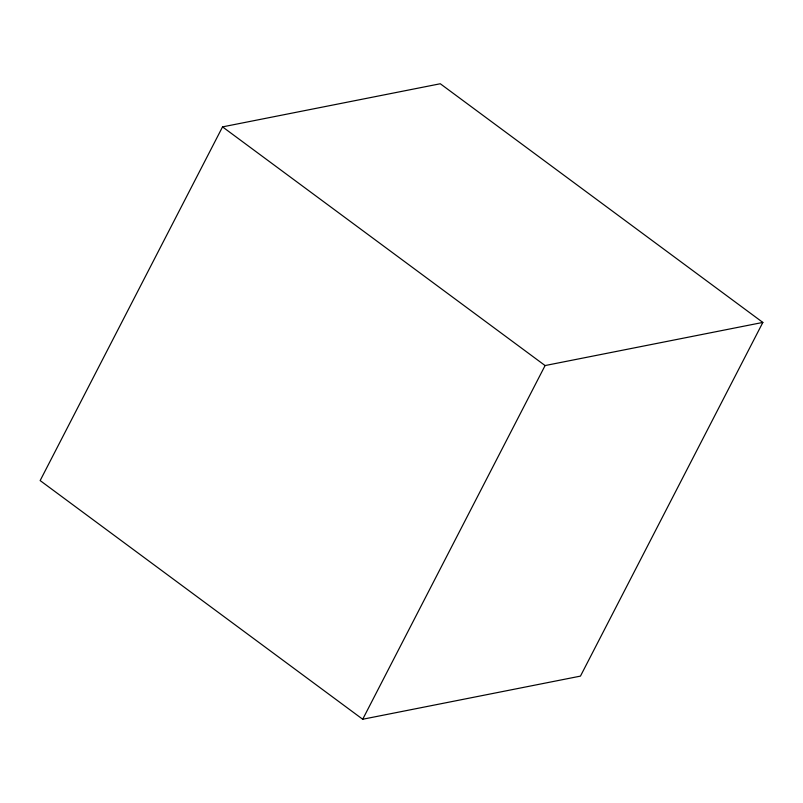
<?xml version="1.0" encoding="UTF-8"?>
<svg xmlns="http://www.w3.org/2000/svg" width="803" height="803" viewBox="0 0 803 803"><rect width="100%" height="100%" fill="white"/><g stroke="black" fill="none" stroke-linecap="round" stroke-linejoin="round"><path stroke-width="1.2" d="M222.541 126.884L40.15 480.575L362.705 719.247L580.459 676.116L762.85 322.425L440.295 83.753L222.541 126.884L545.096 365.556L762.85 322.425M362.705 719.247L545.096 365.556"/></g></svg>
